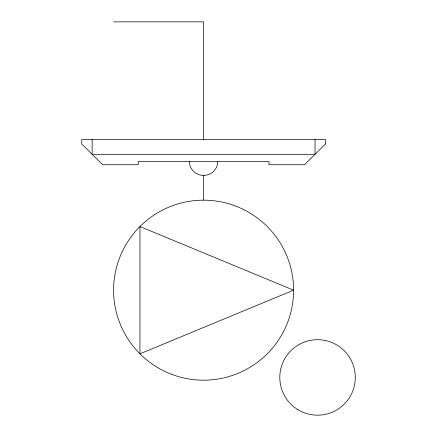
<?xml version="1.0" encoding="UTF-8"?>
<svg xmlns="http://www.w3.org/2000/svg" width="437" height="437" viewBox="0 0 437 437"><rect width="100%" height="100%" fill="white"/><g stroke="black" fill="none" stroke-linecap="round" stroke-linejoin="round"><path stroke-width="0.66" d="M113.582 21.85L203.593 21.85L203.593 139.6M315.044 139.463L315.044 154.321L92.141 154.321L92.141 139.463M203.593 174.991L203.593 200.173M217.784 161.537A14.192 13.886 0 0 1 203.593 175.417A14.192 13.886 0 0 1 189.401 161.537M325.445 143.997L304.562 164.727L268.979 164.727L268.979 161.537L138.207 161.537L138.207 164.727L102.624 164.727L81.741 143.997L81.741 139.463L325.445 139.463L325.445 143.997M293.598 290.179L139.949 353.828L139.949 226.535L293.598 290.179A90.006 90.006 0 0 1 158.587 368.129A90.006 90.006 0 0 1 158.587 212.229A90.006 90.006 0 0 1 293.598 290.179M297.34 409.316A37.746 37.746 0 0 0 355.259 378.999A37.746 37.746 0 0 0 300.044 343.995A37.746 37.746 0 0 0 297.34 409.316"/></g></svg>
